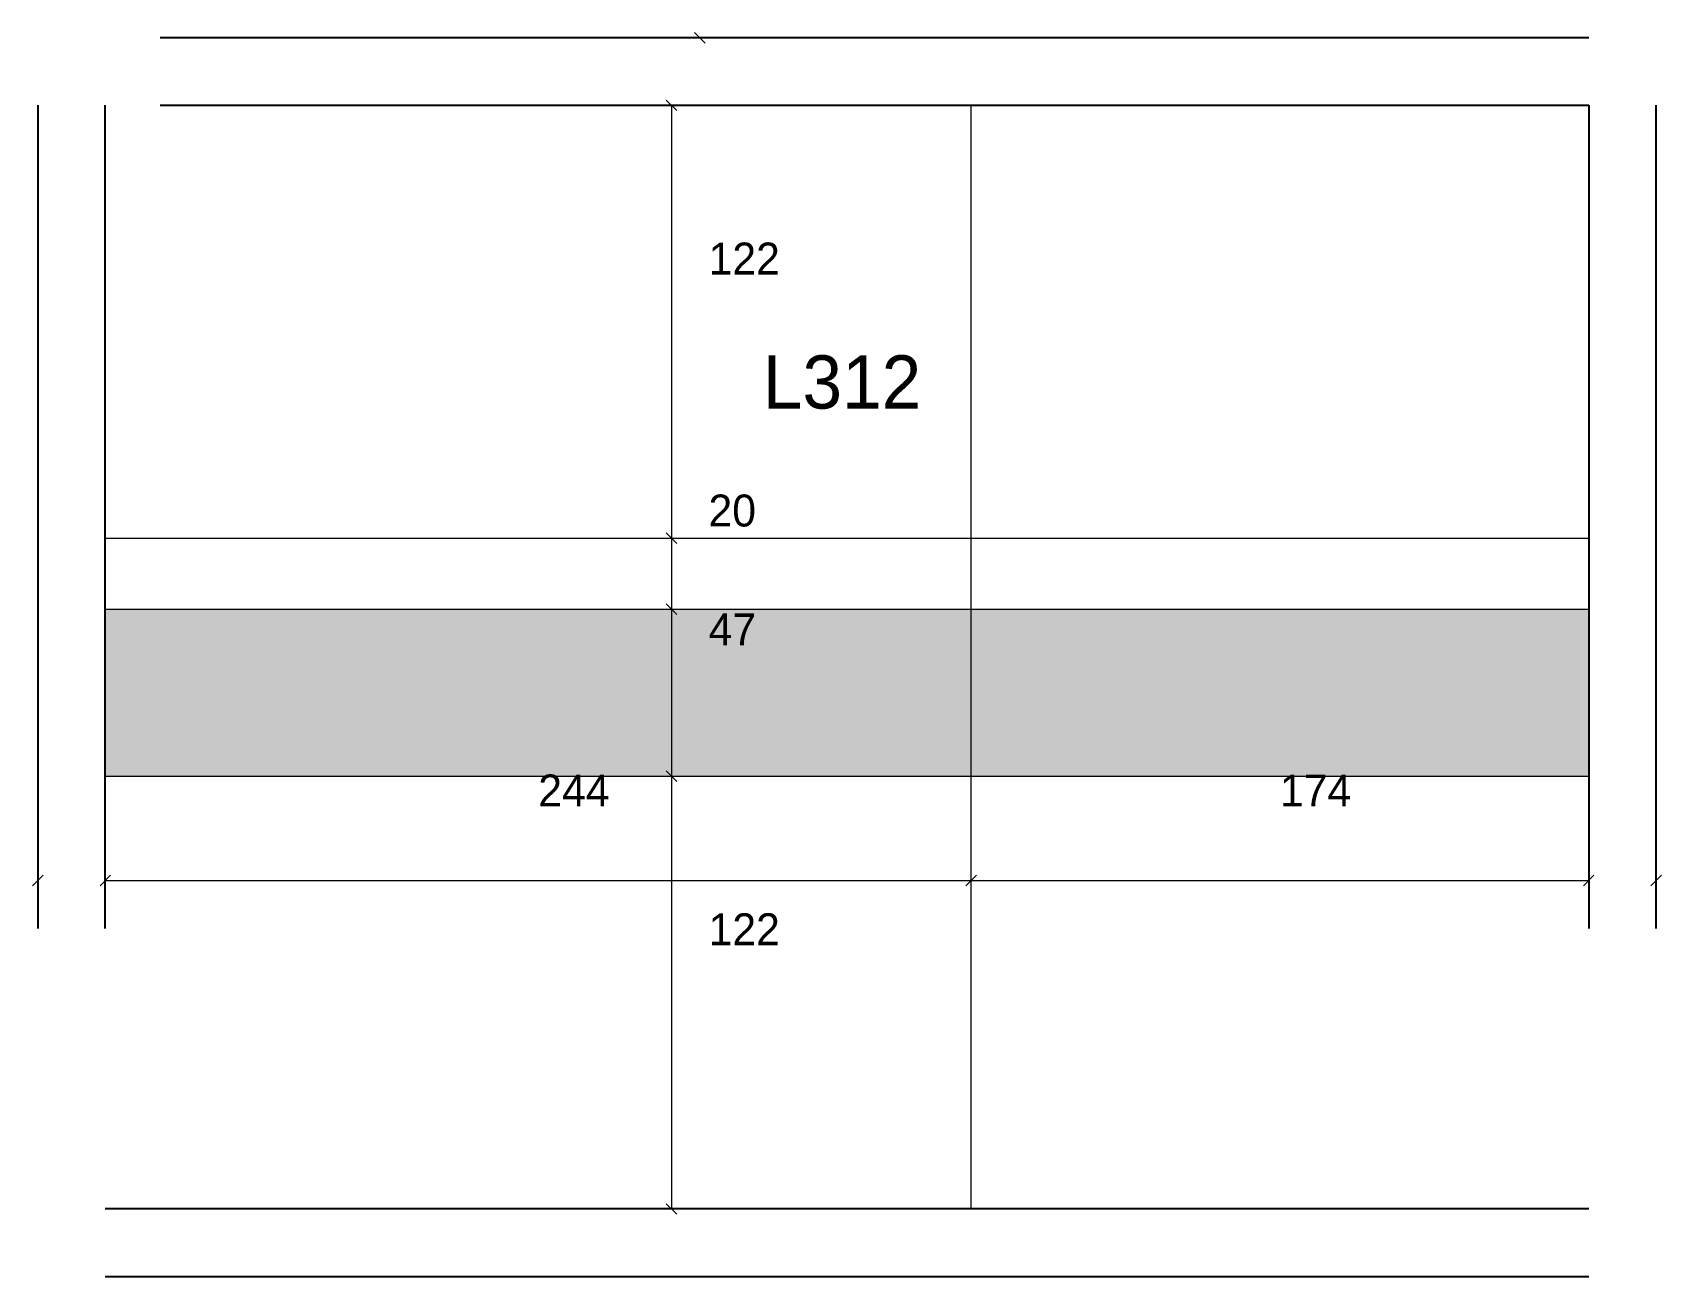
# Model space of a CAD drawing. Extents: x 4021 to 4480, y 2262 to 2612.
import ezdxf

# ---------------------------------------------------------------- set-up
doc = ezdxf.new("R2010")
doc.units = 0
for name, color, linetype in [('3', 3, 'Continuous'), ('4', 4, 'Continuous'), ('Hachura', 251, 'Continuous'), ('Painéis', 200, 'Continuous')]:
    doc.layers.add(name, color=color, linetype=linetype)

msp = doc.modelspace()

# ---------------------------------------------------------------- hatches: boundary and pattern name
at = {"layer": 'Hachura'}
h = msp.add_hatch(color=7, dxfattribs=at)
h.dxf.hatch_style = 1
h.paths.add_polyline_path([(4041.07, 2402.94), (4459.07, 2402.94), (4459.07, 2449.94), (4041.07, 2449.94)])

# ---------------------------------------------------------------- linework, layer by layer
at = {"layer": '3', "lineweight": 25}
for points in [[(4459.07, 2610.94), (4056.57, 2610.94)], [(4022.07, 2591.94), (4022.07, 2359.94)], [(4041.07, 2359.94), (4041.07, 2591.94)], [(4056.57, 2591.94), (4459.07, 2591.94)], [(4459.07, 2591.94), (4459.07, 2359.94)], [(4478.07, 2359.94), (4478.07, 2591.94)], [(4459.07, 2280.94), (4041.07, 2280.94)], [(4041.07, 2261.94), (4459.07, 2261.94)]]:
    msp.add_lwpolyline(points, dxfattribs=at)
at = {"layer": 'Painéis', "lineweight": 18}
for p, q in [((4207.1, 2612.44), (4210.1, 2609.44)), ((4208.9, 2610.94), (4211.6, 2610.94)), ((4202.13, 2590.44), (4199.13, 2593.44)), ((4200.63, 2591.94), (4200.63, 2469.94)), ((4285.07, 2280.94), (4285.07, 2591.94)), ((4041.07, 2469.94), (4459.07, 2469.94)), ((4202.13, 2468.44), (4199.13, 2471.44)), ((4199.13, 2471.44), (4202.13, 2468.44)), ((4200.63, 2469.94), (4200.63, 2449.94)), ((4199.13, 2451.44), (4202.13, 2448.44)), ((4202.13, 2448.44), (4199.13, 2451.44)), ((4041.07, 2449.94), (4459.07, 2449.94)), ((4200.63, 2449.94), (4200.63, 2402.94)), ((4041.07, 2402.94), (4459.07, 2402.94)), ((4202.13, 2401.44), (4199.13, 2404.44)), ((4199.13, 2404.44), (4202.13, 2401.44)), ((4200.63, 2402.94), (4200.63, 2280.94)), ((4020.57, 2371.98), (4023.57, 2374.98)), ((4042.57, 2374.98), (4039.57, 2371.98)), ((4041.07, 2373.48), (4285.07, 2373.48)), ((4286.57, 2374.98), (4283.57, 2371.98)), ((4283.57, 2371.98), (4286.57, 2374.98)), ((4285.07, 2373.48), (4459.07, 2373.48)), ((4457.57, 2371.98), (4460.57, 2374.98)), ((4479.57, 2374.98), (4476.57, 2371.98)), ((4199.13, 2282.44), (4202.13, 2279.44))]:
    msp.add_line(p, q, dxfattribs=at)

# ---------------------------------------------------------------- texts
at = {"layer": '4'}
msp.add_text('L312', height=15, dxfattribs=at).set_placement((4226.37, 2506.49))
at = {"layer": 'Painéis'}
for s, p in [('122', (4211.07, 2544.26)), ('20', (4211.04, 2473.26)), ('47', (4211.06, 2439.76)), ('244', (4163.07, 2394.37)), ('174', (4372.07, 2394.37)), ('122', (4211.07, 2355.26))]:
    msp.add_text(s, height=9, dxfattribs=at).set_placement(p)

doc.saveas('drawing.dxf')
